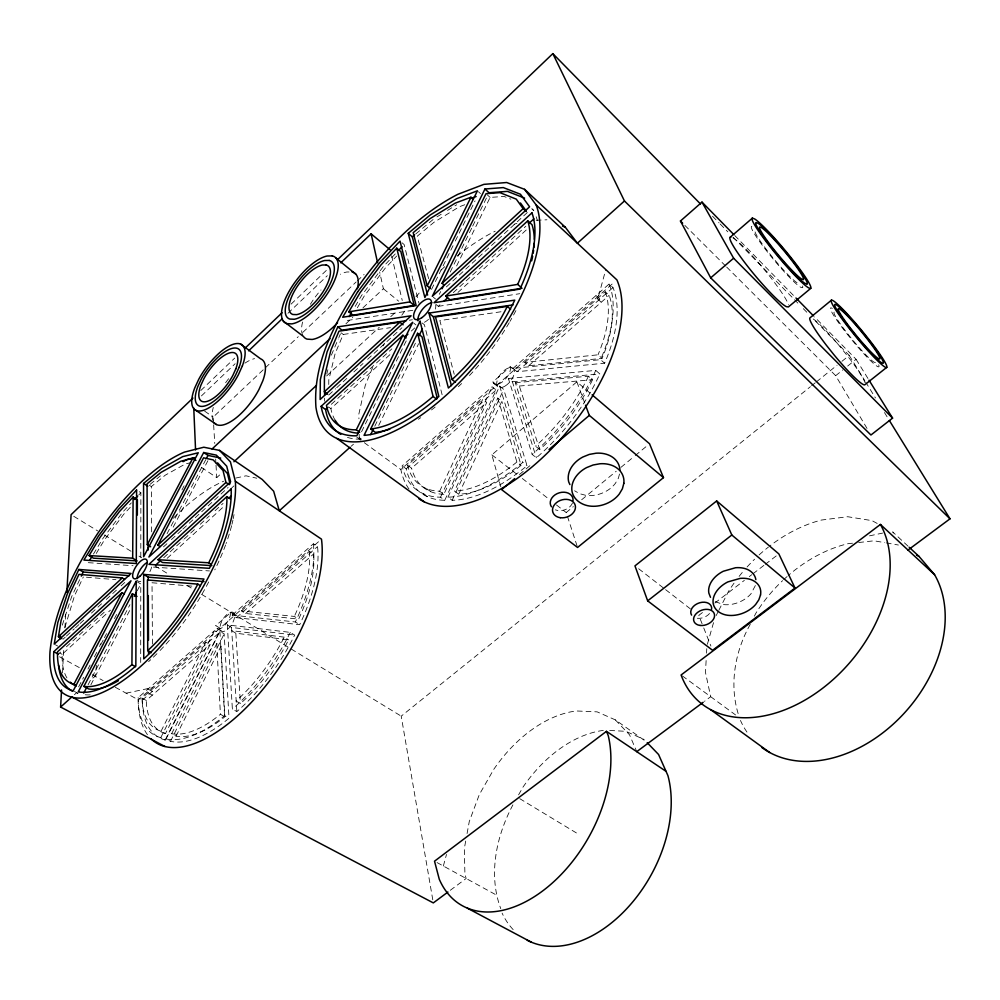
<?xml version="1.0" encoding="UTF-8"?>
<svg xmlns="http://www.w3.org/2000/svg" width="1000" height="1000" viewBox="0 0 1000 1000"><rect width="100%" height="100%" fill="white"/><g stroke="black" fill="none" stroke-linecap="round" stroke-linejoin="round"><path stroke-width="0.75" stroke-dasharray="5 3.75" d="M140.688 662.487L140.775 583.975L137.35 581.925M140.8 557.062L140.863 492.738L138.737 491.375M328.762 384.487L328.787 379.963L335.175 353.45L343.225 334.45L390.475 327.663M324.55 401.2L324.575 398.137M62.475 672.925L63.825 648.1M64.925 627.938L65.775 612.425M706.125 660.575L705.475 672.45L710.7 696.7L704.438 701.363M706.538 653.162L706.775 648.713M96.512 665.4L95.013 676.175L90.425 680.3M64.875 627.45L74.525 595.763L83.35 576.95M465.7 841.05L464.325 848.562L464.913 874.087L466.15 878.487L449.125 891.15M467.075 833.538L469.275 821.513L479.312 794.6L493.762 769.35A118.2 76.9 -60.3 0 1 576.3 710.975L597.112 711.85L615.3 719.862L646.2 741.637M326.8 374.05L327.85 369.688M619.5 474.038L618.4 478.2L615.312 483.438A26.5 20.45 -19.8 0 1 585.612 495.288L579.612 493.688L574.587 490.775M443.35 866.025L446.5 854.45M598.6 295.925L605.775 269.562M707.362 644.275L713.575 622.5M99.612 646.612L100.525 643.675M62.275 625.175L71.625 596.763L80.662 577.525M755.362 585.538L750.975 593.8A24.588 17.363 -22.2 0 1 723.3 604.562L714.7 601.4M372.612 367.525L365.238 385.462L358.85 414.1L358.925 418.762M331.388 355.138L338.263 338.95M338.837 337.612L340.412 333.888M458.713 494.237L501.812 401.312L497.762 398.05L454.5 491.1L458.713 494.237A115.375 59.075 -51.2 0 0 521.1 465.3L501.812 401.312M444.738 500.288L496.15 390.025L492.137 386.775L402.113 465.85A132.325 66.85 -51.2 0 0 440.525 497.2L444.738 500.288A132.05 67.062 -51.2 0 1 406.2 468.85L402.113 465.85M447.938 497.175L499.675 386.112L503.688 389.387L527.05 465.675A132.637 67.625 -51.1 0 1 452.163 500.288L447.938 497.175A132.912 67.412 -51.1 0 0 522.825 462.362L527.05 465.675M452.163 500.288L503.688 389.387M439.663 491.225L482.725 399.225L486.75 402.45L443.862 494.312L439.663 491.225A114.588 57.9 -51.4 0 1 407.512 465.2L482.725 399.225M440.525 497.2L492.137 386.775M378.725 425.412L418.612 343.75M456.625 265.95L490.112 197.413L504.062 196.45L510.887 199.163M347.475 437.413A137.55 62.663 -51.5 0 0 361.425 439.137L362.8 436.337M374.775 426.238L416.938 340.062M439.312 294.325L440.675 291.55M450.213 272.062L472.013 227.525M472.688 226.125L486.987 196.9M361.55 431.775L407.275 338.775M431.525 289.45L454.65 242.413M455.325 241.025L475.05 200.912M176.088 736.125L221 646.137L216.737 643.612L171.65 733.725L176.088 736.125A107.062 49.55 -57.9 0 0 224.875 716.775L221 646.137M165.188 740.025L218.7 633.188L214.488 630.662L138.025 697.825A122.762 56.163 -57.7 0 0 160.763 737.663L165.188 740.025A122.525 56.363 -57.8 0 1 142.3 700.163L138.025 697.825M166.05 738.95L219.938 631.362L224.175 633.888L229.025 718.213A122.987 56.812 -57.8 0 1 170.5 741.325L166.05 738.95A123.238 56.612 -57.7 0 0 224.55 715.7L229.025 718.213M170.5 741.325L224.175 633.888M161.05 731.225L205.85 642.1L210.1 644.6L165.463 733.6L161.05 731.225A106.463 48.587 -57.9 0 1 142 698.112L205.85 642.1M160.763 737.663L214.488 630.662M750.238 624.362C734.7 651.888 728.8 685.775 738.962 716.175M754.388 616.15L755.763 613.413A123.775 89.787 -48.8 0 1 782.6 580.65M716.137 615.612L718.138 611.688M718.8 610.388L728.462 591.462A125.962 89.075 -49.1 0 1 735.362 581.325M90.862 684.812L129.812 610.237M173.188 527.175L207.887 460.737M88.075 684.775L129.938 604.688M137.162 590.875L140.775 583.975M167.062 533.713L205.837 459.538M78.625 686.862L83.637 677.312M87.938 669.112L90.087 665.013M94.388 656.825L97.25 651.363M100.838 644.538L103.7 639.075M104.412 637.712L106.562 633.612M114.45 618.587L116.6 614.487M181.95 489.925L184.1 485.812M512.9 804.875C496.3 836.038 487.987 874.675 500.763 908.65M518.6 794.837L522.938 787.2A116.287 77.7 -60.7 0 1 603.488 730.375M383.062 345.812L384.562 343.225M355.175 306.425L361.725 295.287L383.475 266.413L395.863 253.287M357.35 307.75L364.275 295.975L385.175 268.225L396.675 256.05M93.475 554.038L102.863 538.513L122.85 511.938L131.325 502.9M96.275 553.438L104.5 539.825L123.713 514.288L131.075 506.45M138.75 495L140.863 492.738M200.825 390.513L234.675 358.125M291.087 304.137L327.188 269.587M201.425 395.925L235.138 363.725M287.962 313.275L327.3 275.7M213.562 423.288L213.2 417.075L264.25 368.825M265.387 367.75L298.288 336.662M302.825 332.375L356.138 281.975M357.275 280.912L364.087 274.475M345.938 323.75L352.75 317.387M362.962 307.825L383.387 288.725L379.637 271.95M201.312 467.312L216.762 477.638L221.337 473.4M326.637 375.962L379.288 327.25M390.737 316.65L396.463 311.363M62.987 639.25L65.263 637.163M66.4 636.112L74.375 628.787M75.512 627.737L78.938 624.6M80.075 623.55L84.637 619.362M91.463 613.075L101.725 603.65M106.275 599.462L116.538 590.037M121.088 585.85L125.65 581.663M163.475 546.9L166.887 543.775M171.412 539.6L181.625 530.225M182.763 529.188L194.1 518.763M195.238 517.712L228.125 487.488M328.725 395.05L335.588 388.738M336.725 387.688L349.312 376.125M353.888 371.925L363.025 363.525M367.6 359.312L401.912 327.788M446.375 286.925L527.325 212.537M231.637 488.013L233.938 485.9M58.35 654.2L60.65 652.087M66.413 646.812L86 628.888M87.15 627.825L92.912 622.55M94.075 621.5L105.588 610.95M163.738 557.712L183.125 539.963M184.275 538.925L195.675 528.475M200.238 524.3L209.363 515.95M215.075 510.725L223.05 503.413M331.3 404.312L391.887 348.85M411.325 331.05L414.75 327.912M436.163 304.538L438.325 306.337L440.625 304.225M453.288 292.638L525.812 226.25M66.95 677.913A110.337 45.25 -57.4 0 1 62.15 654.325L110.5 610.112M167.15 558.325L224.5 505.887M335.225 420.363A119.113 54.275 -51.7 0 1 330.863 408.638L391.3 353.375M457.962 292.438L527.45 228.888M74.375 694.7L76.675 692.65M351.15 446.275L353.475 444.2M220.012 628.188L215.8 625.662L230.45 612.775L234.65 615.337M496.925 385.15L492.938 381.9L510.225 366.688L514.2 370M232.213 615.1L313.375 543.8L317.525 546.575A122.863 56.9 -57.5 0 1 299.688 624.688L236.425 617.663L232.213 615.1L295.35 621.975L299.688 624.688M513.062 368.387L609.125 284.012L613.013 287.587A132.762 67.6 -50.8 0 1 604.6 363.2L517.05 371.7L513.062 368.387L600.55 359.65L604.6 363.2M147.45 734.675A138.825 64 -57.6 0 1 138.35 699.862L320.3 540.175M409.025 489.087A149.825 76.075 -51 0 1 400.838 469.475L614.6 281.875M241.412 610.913L309.4 551.275L313.575 554.038A106.838 49.7 -57.4 0 1 298.637 619.125L245.625 613.5L241.412 610.913L294.325 616.425L298.637 619.125M524.712 362.4L605.237 291.762L609.138 295.338A115.575 59.025 -50.6 0 1 602.038 358.363L528.7 365.737L524.712 362.4L598 354.812L602.038 358.363M142.3 700.163L218.7 633.188M236.425 617.663L317.525 546.575M406.2 468.85L496.15 390.025M517.05 371.7L613.013 287.587M142 698.112L146.275 700.462L210.1 644.6M245.625 613.5L313.575 554.038M407.512 465.2L411.613 468.225L486.75 402.45M528.7 365.737L609.138 295.338M500.812 486.737L491.863 454.85L576.862 381.838L590.938 393.825M519.4 474.588L530.062 465.562M415.775 233.95L434.312 218.512M577.087 546.013L566.2 512.525L573.337 506.625M581.675 499.75L616.213 471.262M620.975 467.337L634.075 456.525M635.262 455.55L647.175 445.725M150.113 484.312L160.413 475.863M151.662 531.838L151.337 486.587L165.263 475.175L185.263 464.012L191.025 462.612M432.788 899.837L401.213 716.15L810.387 386.712M811.6 385.737L815.238 382.8M816.45 381.825L837.087 365.213M841.95 361.3L849.237 355.425L813.138 318.688M867.013 428.413L835.675 375.675L842.875 369.9M847.675 366.05L856.075 359.3L814.55 316.938M702.463 612.55L698.775 615.388L703.188 626.562M714.788 603.088L744.35 580.388M749.287 576.613L751.75 574.712M752.975 573.775L764.062 565.262M765.3 564.312L777.613 554.862M436.95 216.887L442.212 213.663M447.488 210.425L456.7 204.762M464.8 204.725L459.288 206.788L434.025 222.262L417.262 236.188L428.75 279.1M514.075 224.262L516.875 223.287M235.863 478.05L245.987 475.812L256.75 478.212M126.137 693.188L152.25 687.663M869.5 535.862L882.588 533.088M412.8 310.3L346.875 320.538L344.787 318.888M438.325 306.337L519.763 293.688M409.312 320.213L412.375 319.762M501.025 311.762L439.85 320.562L454.225 374.25M852.5 543.212L847.875 543.725A123.775 89.787 -48.8 0 0 788.238 575.538M858.675 542.525L874.075 540.8L884.712 542.65M508.375 378.488L595.763 370.387L599.837 373.925A132.938 67.85 -50.9 0 1 536.375 457.775L532.163 454.438L508.375 378.488L512.388 381.775L536.375 457.775M512.388 381.775L599.837 373.925M515.312 382.713L588.425 376.213L592.513 379.725A115.887 59.475 -50.9 0 1 539.688 449.525L535.487 446.175L515.312 382.713L519.338 386.037L539.688 449.525M519.338 386.037L592.513 379.725M536.175 220.287L546.95 219.775M349.012 271.975L346.788 271.988A40.875 16.9 -52.3 0 0 340.387 274.262M609.675 730.45L625.8 731.325L644.137 739.5M88.263 562.663L133.062 565.725M153.475 567.112L209.45 570.938M86.45 577.212L115.925 579.7M191.838 586.125L152.025 582.75L152.463 644.15M278.475 663.325A123.138 57.038 -57.7 0 1 236.85 711.587L232.375 709.062L227.312 624.9L290.3 632.388L294.65 635.075A123.138 57.038 -57.7 0 1 279.312 662.05M227.312 624.9L231.537 627.45L294.65 635.075M284.225 637.163L231.575 630.638L235.825 633.2L288.587 639.837A107.312 49.95 -57.7 0 1 240.45 703.55L236 701A107.525 49.775 -57.7 0 0 284.225 637.163L288.587 639.837M886.225 542.913L898.388 545.025M751.875 226.412L751.663 226.337A39.888 4.225 50.2 0 0 769.837 254.95A39.888 4.225 50.2 0 0 800.85 287.337L802.575 287.7A39.888 4.225 50.2 0 0 802.562 285.975M74.412 691.438L77.987 693.35A127.238 52.3 -57.3 0 1 75.213 692.5M877.188 523.45L872.025 520.638L847.725 516.725L821.45 520.05A125.962 89.075 -49.1 0 0 769.65 546.1M437.05 862.575L496.763 895.238M59.55 656.787L80.013 667.975M92.287 674.688L103.138 680.612M115.312 687.275L138.35 699.862M59.85 653.062L62.15 654.325M55.362 644.762L57.65 646.025M148.025 692.825L152.3 695.188M148.012 689.05L152.275 691.413M171.65 733.725A107.275 49.375 -57.9 0 0 220.413 714.275L224.875 716.775M216.975 628.475L221.2 631.013M519.725 798.65L579.4 834.75M73.75 516.3L97.713 530.925M104.362 534.987L130.988 551.237M138.975 556.112L141.637 557.737M154.95 565.862L169.6 574.8M186.9 585.363L192.225 588.612M201.537 594.3L401.213 716.15M149.2 485.213L151.337 486.587M204.613 411.112L213.2 417.075M423.3 493.7L427.488 496.75M359.125 437.45L361.425 439.137M356.8 437.175L363.05 441.763M364.312 442.688L400.838 469.475M682.325 675.9L735.575 714.95M426.613 488.638L430.788 491.7M328.65 407L330.863 408.638M491.863 454.85L517.45 474.7M522.325 478.488L549.138 499.288M556.45 504.963L566.2 512.525M638.65 568.737L664.412 588.725M665.638 589.675L692.638 610.625M341.112 332.812L343.225 334.45M497.762 398.05L516.888 462L521.1 465.3M413.787 323.175L415.95 324.938M422.238 323L424.425 324.775L442.325 395.575M493.738 383.35L497.738 386.6M383.387 288.725L398.638 301.175M433.363 297.213L435.513 299M402.088 242.812L404.125 244.537L418.938 303.1M597.337 298.688L601.25 302.238M478.438 191.725L480.475 193.575M487.025 194.613L490.112 197.413M596.013 295.525L599.925 299.075M531.688 208.738L533.8 210.688L531.337 207.312M908.088 546.237L892.663 531.888L895.413 535.138M684.862 225.4L725.588 265.988M726.688 267.087L835.675 375.675M734.762 235.55L794.875 296.875M712.513 216.225L719.075 222.913M720.175 224.025L727.825 231.825M733.3 237.387L793.45 298.637M794.55 299.75L797.825 303.087M803.3 308.663L807.675 313.113M615.3 719.862L629.525 734.8L636.75 751.675M856.075 359.3L868.238 378.913M849.237 355.425L864.8 380.675M865.625 382L875.45 397.938M884.463 412.55L888.562 419.2M703.75 627.95L710.925 646.112M576.862 381.838L584.975 403.725M499.675 386.112L522.825 462.362M391.6 255.775L402.262 300.525M235.825 633.2L240.45 703.55M231.537 627.45L236.85 711.587M213.65 424.837L214.75 443.475M215.662 459L215.938 463.663M216.025 465.213L216.762 477.638M219.938 631.362L224.55 715.7M216.737 643.612L220.413 714.275M359.188 434.325L359.275 439M739.112 576.388A125.962 89.075 -49.1 0 1 744.038 570.413M747.087 566.962A125.962 89.075 -49.1 0 1 754.575 559.2M759.087 554.95A125.962 89.075 -49.1 0 1 768.462 547.038M746.963 732.087A123.775 89.787 -48.8 0 1 740.462 720.438M783.713 579.612A123.775 89.787 -48.8 0 1 787.1 576.538M513.175 929.625A116.287 77.7 -60.7 0 1 502.088 913.112M173.325 518.225A141.588 61.688 -57.3 0 1 223.688 481.213M401.8 315.2A153.062 73.587 -51.1 0 1 406.375 308.975M415.975 296.863A153.062 73.587 -51.1 0 1 420.938 291.05M441.087 270.087A153.062 73.587 -51.1 0 1 445.55 265.963M457.275 255.925A153.062 73.587 -51.1 0 1 495.2 231.175M732.862 237.812A45.438 5.425 50.1 0 1 764.188 269.475A45.438 5.425 50.1 0 1 788.487 304.85M813.238 318.988A43.275 4.925 50.6 0 1 841.225 348.1L848.05 356.637A43.275 4.925 50.6 0 1 864.887 382.45M572.475 503.013A11.662 8.938 -18.1 0 1 555.375 509.837M709.55 613.513A10.812 7.6 -20.9 0 1 697.325 618.275M536.175 216.762A138.325 63.188 -51.1 0 1 537.4 220.675M515.9 310.613A138.512 63.438 -51.2 0 1 510.025 321.35M509.237 322.688A138.512 63.438 -51.2 0 1 468 377.1M461.613 383.562A138.512 63.438 -51.2 0 1 458.375 386.675M435.112 407.1A138.188 63.212 -51.4 0 1 431.5 409.938M420.712 417.7A138.188 63.212 -51.4 0 1 418.35 419.263M435.625 304.788A12.45 5.65 -51.3 0 1 435.3 309.1M428.488 319.375A12.45 5.65 -51.3 0 1 423.85 322.537M151.588 567.038A11.387 4.688 -57.1 0 1 149.7 572.05M140.812 581.35A11.387 4.688 -57.1 0 1 137.4 580.037M234.013 514.562A127.6 52.825 -57 0 1 233.238 518.625M232.95 520.013A127.6 52.825 -57 0 1 231.975 524.25M231.612 525.688A127.6 52.825 -57 0 1 226.088 543.55M225.6 544.9A127.6 52.825 -57 0 1 214.812 569.862M208.675 581.95A127.888 52.962 -57.2 0 1 171.262 638.1M169.338 640.35A127.888 52.962 -57.2 0 1 157.988 652.65M156.938 653.713A127.888 52.962 -57.2 0 1 151.713 658.775M150.675 659.737A127.888 52.962 -57.2 0 1 148.6 661.637M90.213 694.875A127.737 52.737 -57.3 0 1 83.012 694.438M165.463 733.6A106.25 48.762 -57.9 0 1 146.275 700.462M230.45 612.775A11.1 5.075 -57.6 0 1 223.55 626.575A11.1 5.075 -57.6 0 1 215.8 625.662M313.375 543.8A123.1 56.7 -57.5 0 1 295.35 621.975M309.4 551.275A107.05 49.525 -57.4 0 1 294.325 616.425M290.3 632.388A123.375 56.837 -57.6 0 1 232.375 709.062M443.862 494.312A114.35 58.087 -51.4 0 1 411.613 468.225M516.888 462A115.612 58.888 -51.3 0 1 454.5 491.1M588.425 376.213A116.125 59.288 -50.9 0 1 535.487 446.175M595.763 370.387A133.212 67.638 -50.9 0 1 532.163 454.438M609.125 284.012A133.038 67.387 -50.8 0 1 600.55 359.65M605.237 291.762A115.825 58.837 -50.6 0 1 598 354.812M510.225 366.688A11.975 6.037 -51 0 1 503.612 380.9A11.975 6.037 -51 0 1 492.938 381.9M755.1 231.95A34.137 3.613 50.2 0 0 773.725 258.7A34.137 3.613 50.2 0 0 797.412 282.938L798.9 283.275A34.137 3.613 50.2 0 0 798.913 281.825M878.688 364.8A37.987 3.825 50.6 0 1 851.725 339.738L845.45 331.9A37.987 3.825 50.6 0 1 832.337 308.463M875.4 362.35A32.513 3.275 50.6 0 1 852.175 339.375L846.812 332.675A32.513 3.275 50.6 0 1 835.55 312.587M212.925 420.45A39.725 15.987 -54.1 0 1 213.287 407.4M225.625 382.7A39.725 15.987 -54.1 0 1 229.163 378.062M244.913 363.162A39.725 15.987 -54.1 0 1 254.562 358.625M302.887 335.513A40.875 16.9 -52.3 0 1 302.675 321.675M310.413 304.25A40.875 16.9 -52.3 0 1 321 289.95M227.825 629.087A11.075 5.1 -57.6 0 0 233.438 612.562A11.075 5.1 -57.6 0 0 220.763 623.75A11.075 5.1 -57.6 0 0 227.825 629.087M505.375 385.887A11.95 6.05 -51 0 0 513.362 368.562A11.95 6.05 -51 0 0 498 378.375A11.95 6.05 -51 0 0 505.375 385.887"/><path stroke-width="1.5" d="M137.325 515.025L137.387 499.725L133.112 497.013L119.412 511.613L100.175 537.188L89.062 555.562L93.425 558.162L137.162 560.913M135.55 666.7L131.925 664.663L132.425 593.7L137.025 596.425M136.037 560.237L132.675 558.188L133.112 497.013M327.625 394.225L324.338 391.788L324.438 376.712L330.9 350.188L339 331.163L399.875 322.2L403.113 324.812M324.6 395.062L324.613 391.987M447.9 892.05L433.312 902.9L60.613 707.05L61.55 689.987M66.862 592.25L71.087 514.675L192.938 398.075M60.025 639.012L60.525 635.938M61.85 638.625L58.425 636.725L61.087 620.487L70.1 593.212L78.963 574.362L122.275 577.925L124.525 579.275M337.788 326.875L327.113 351.875L320.337 379.538L320.138 399.487L411.112 315.788L337.788 326.875L342 330.163L406.262 320.675M81.3 576.15L83.238 572.025L129.425 575.675M78.863 569.45L67.2 594.212L57.775 622.663L54.225 644.137L131.062 573.45L78.863 569.45L83.238 572.025M484.95 189L432.287 296.312L529.587 206.8L520.438 194.237L503.312 187.587L484.95 189L489.038 192.725L507.425 191.375L524.6 198.088M389.837 429.15A120.213 55.237 -51.5 0 1 375.337 432.337L370.75 428.925L417.612 333.275L422 336.825L437.3 398.525M444.225 285.125L442.088 283.312L486 193.675L499.95 192.662L516.275 199.137L523.125 208.663L526.275 211.562M370.688 434.588L373.413 429.025M418.975 335.887L422.375 328.938M442.038 288.762L444.087 284.587M359.725 432.325L356.3 429.812L402.9 335.275L406.175 337.9M430.45 288.562L427.25 285.887L470.962 197.225L473.013 199.075M203.688 452.5L148.887 557.038L230.625 481.85L226.725 466.213L216.363 455.138L203.688 452.5L208 455.412L220.712 458.088M98.737 688.625A111.213 46.013 -57.4 0 1 88.688 688.962L83.9 686.375L132.425 593.7M160.1 546.55L157.85 545.15L203.562 457.825L213.175 459.888L223.038 470.575L225.938 482.425L229.288 484.663M83.737 693.05L86.625 687.537M134.275 596.4L136.438 592.263M206.562 458.162L208 455.412M76.25 685.588L73.875 684.3L122.05 592.688L124.338 594.025M150.662 546.75L147.3 544.675L192.738 458.288L195.963 460.45M349.15 316.675L351.425 312.812M348.812 311.837L360.112 292.625L381.062 264.825L396.763 248.175L400.863 251.625L414.212 305.413L353.013 315.163L348.812 311.837L409.925 301.9L414.212 305.413M89.75 560.2L91.988 556.5M134.512 499.513L137.688 496.125M398.963 250.012L402.062 246.725M244.825 348.4L282.062 312.775M337.337 259.862L552.825 53.637L700.487 203.975M248.625 350.838L282.337 318.637M340.775 262.825L371.125 233.837L390.175 249.812M212.05 449.012L330.05 338.612M233.925 461.75L316.337 385.5M58.425 636.725L122.275 577.925M157.85 545.15L225.938 482.425M324.338 391.788L399.875 322.2M442.088 283.312L523.125 208.663M53.762 651.688L131 580.8L73.213 690.8A127.5 52.062 -57.2 0 1 53.762 651.688L58.35 654.2M321.163 406.3L412.7 322.3L356.838 435.775A137.863 62.4 -51.5 0 1 321.163 406.3L325.588 409.55A137.55 62.663 -51.5 0 0 340.763 434.4M122.05 592.688L57.55 651.8A110.562 45.038 -57.4 0 0 73.875 684.3M211.863 565.625L162.562 562.513L158.012 559.725L226.875 496.613L230.25 498.85M402.9 335.275L326.438 405.363A119.375 54.05 -51.7 0 0 356.3 429.812M522.087 288.25L449.988 299.725L445.662 296.1L527.762 220.837L532.013 224.725A120.438 55.188 -50.9 0 1 534.275 239.312M155.75 565.025L160.312 560.85M228.762 498.188L231.038 496.1M325.588 409.55L327.875 407.463M404.462 337.337L407.9 334.2M444.087 301.062L447.537 297.9M529.263 223.088L533.875 218.863M60.613 707.05L72.088 696.762M350 447.312L279.288 510.788L273.65 491.213L262.188 479.438L219.55 450.387L203.812 447.225L184.425 452.113A144.462 59.138 -57.1 0 0 96.925 534.6C74 570.025 54.475 609.075 50 651.575A144.462 59.138 -57.1 0 0 142.713 664.562A144.462 59.138 -57.1 0 0 235.35 481.262L230.413 461.85L219.55 450.387M552.825 53.637L624.45 200.975L577.388 243.212L565.312 227.225L524.612 189.35L506.688 182.512L483.9 184.363L457.962 194.262A156.438 70.8 -51.3 0 0 355.05 291.275C333.288 325.938 312.925 365.062 315.938 407.212A156.438 70.8 -51.3 0 0 448.537 393.088A156.438 70.8 -51.3 0 0 536.112 204.913L524.612 189.35M869.05 380.213L892.575 418.125L870.938 435L710.688 277.85L680.45 221.012L701.988 202.113L733.675 234.438M730.425 237.062L752.412 218.1L754.712 218.988A45.7 4.675 50.2 0 1 789.538 255.775A45.7 4.675 50.2 0 1 810.725 288.387L788.4 306.938L786.338 306.663A45.438 5.425 50.1 0 1 750.625 270.075A45.438 5.425 50.1 0 1 730.425 237.062L730.8 237.175M710.688 277.85L733.612 258.225L701.988 202.113M514.663 478.6L501.625 489.637L577.562 547.463L663.475 477.65L649.55 443.762L592.112 394.825M549.025 449.513L589.312 415.4L585.525 405.188M408.225 233.35L430.25 214.963L456.587 198.7L477.425 190.8L424.888 297.525L408.225 233.35L412.3 236.838L427.612 295.113M412.3 236.838L414.613 234.913M143.562 483.438L161.875 468.375L182.7 456.625L198.263 452.762L143.637 556.737L143.562 483.438L147.825 486.188M831.45 300.175L810.075 317.762A43.275 4.925 50.6 0 0 826.488 345.4L833.637 354.375A43.275 4.925 50.6 0 0 865.025 384.613L886.737 367.362M716.675 500.938L634.963 565.875L647.663 600.85L712.588 650.3L795 588.038L778.85 553.913L716.675 500.938L731.825 535.013L795 588.038M647.663 600.85L731.825 535.013M606.475 731.338L434.525 861.2L439.275 879.25A120.175 76.013 -59.9 0 0 549.562 885.425A120.175 76.013 -59.9 0 0 608.237 735.612L606.475 731.338L666.025 771.338M880.425 524.45L681.087 674.987A128.225 88.25 -49.3 0 0 821.725 688.95A128.225 88.25 -49.3 0 0 880.425 524.45L934.6 574.725A123.775 89.787 -48.8 0 1 899.075 718.562A123.775 89.787 -48.8 0 1 761.688 747.387M636.75 751.675L703.175 702.3M908 550.05L950 518.825L889.375 420.525M183.062 461.675L186.975 459.475L194.575 457.612M470.962 197.225L455.213 203.15L429.95 218.713L413.175 232.688L427.25 285.887M470.812 198.512L476.163 196.513M192.738 458.288L180.975 461.163L161 472.388L147.062 483.837L147.3 544.675M445.662 296.1L517.675 284.387L520.988 287.288M428.925 313.1L514.75 300.138A138.825 63.175 -51.3 0 1 448.387 388.025L428.925 313.1L433.275 316.675L451.413 385.662M433.275 316.675L513.062 304.9M510.625 309.262L507.287 306.388L435.487 316.962L452.05 379.538L455.475 382.287M89.062 555.562L132.675 558.188M158.012 559.725L208.725 562.788L211.062 564.25M143.663 574.412L203.962 579.038A128.15 52.725 -57.1 0 1 143.75 658.888L143.663 574.412L148.225 577.163L204.025 581.587M200.188 585.575L197.825 584.125L147.438 579.987L147.713 650.612L151.325 652.675M810.725 288.387L808.8 287.975A45.7 4.675 50.2 0 1 773.337 250.787A45.7 4.675 50.2 0 1 752.412 218.1M562.487 226.088L565.312 227.225M467.375 908.162L531.225 942.125M72.562 697.337L164.913 746.513M916.513 555.05L919.1 556.487L934.6 574.725M235.35 481.262L321.475 539.138A138.825 64 -57.6 0 1 260.287 692.438A138.825 64 -57.6 0 1 151.337 739.1M195.763 410.262L216.363 424.525M336.775 438.387L424.175 501.8M710.55 709.6L769.65 752.487M240.5 344L260.587 358.812A39.725 15.987 -54.1 0 1 262.85 380.737L258.988 389.462A39.725 15.987 -54.1 0 1 214.2 422.75M283.263 321.062L303.488 336.5A40.875 16.9 -52.3 0 0 307.038 339.125L312.162 339.462A40.875 16.9 -52.3 0 0 337.537 322.762M417.612 333.275L433.088 396.438L436.525 399.125M336.037 258.1L355.887 274.237M589.312 415.4L663.475 477.65M536.112 204.913L616.888 279.875A149.825 76.075 -51 0 1 559.425 440.475A149.825 76.075 -51 0 1 418.812 498.713M909.188 547.263L919.1 556.487M624.45 200.975L950 518.825M680.45 221.012L682.663 223.212M733.612 258.225L892.575 418.125M795.962 297.987L813.45 315.825M647.225 742.712L658.575 754.5L667.913 775.588A116.287 77.7 -60.7 0 1 631.538 903.312A116.287 77.7 -60.7 0 1 527.225 940.263M217.537 462.825L227.45 473.55L230.025 483.925M520.45 202.975L526.087 210.8M569.9 484.588L568.7 481.875A26.5 20.45 -19.8 0 1 582.825 457.025L589.312 454.412L596.125 453.2A26.5 20.45 -19.8 0 1 619.925 469.95M710.5 597.325L708.85 593.112A24.588 17.363 -22.2 0 1 723.263 571.263L735.55 567.737A24.588 17.363 -22.2 0 1 755.85 579.637M396.763 248.175L409.925 301.9M371.125 233.837L377.6 262.8M193.762 408.088L195.562 449.925M148.075 543.888L148.1 550.125M148.225 577.163L148.238 580.237M148.3 595.6L148.5 640.138M148.55 650.888L148.562 653.95M551.45 506.812A11.662 8.938 -18.1 0 1 559.412 492.775A11.662 8.938 -18.1 0 1 573.062 500.613M691.6 615.112A10.812 7.6 -20.9 0 1 699.737 602.75A10.812 7.6 -20.9 0 1 711.587 609.388M527.762 220.837A120.712 54.962 -51 0 1 517.675 284.387M507.287 306.388A121.037 55.4 -51.2 0 1 452.05 379.538M433.088 396.438A120.487 55.012 -51.5 0 1 370.75 428.925M534.212 243.25A120.438 55.188 -50.9 0 1 533.938 247.4M533.612 250.275A120.438 55.188 -50.9 0 1 533.175 253.225M532.65 256.25A120.438 55.188 -50.9 0 1 531.65 260.875M357.837 433.113A119.113 54.275 -51.7 0 1 335.225 420.363M197.825 584.125A111.7 46.188 -57.2 0 1 147.713 650.612M226.875 496.613A111.2 45.95 -56.9 0 1 208.725 562.788M131.925 664.663A111.438 45.8 -57.4 0 1 83.9 686.375M418.05 320.9A12.45 5.65 -51.3 0 1 421.938 309.988A12.45 5.65 -51.3 0 1 431.838 302.613M137.162 578.375A11.387 4.688 -57.1 0 1 146.363 562.95M118.413 680.7A111.213 46.013 -57.4 0 1 100.3 688.3M72.613 691.325A127.238 52.3 -57.3 0 1 58.55 665.1M75.987 685.95A110.337 45.25 -57.4 0 1 70.312 682.163M352.075 271.962A40.875 16.9 -52.3 0 1 357.362 288.762M136.2 581.25L135.838 665.925A128 52.5 -57.2 0 1 78.225 691.862L136.2 581.25M136.6 490.012L136.287 563.513L83.9 560.075L98.55 535.887L118.575 509.263L136.6 490.012M623.85 483.275L622.375 488.812L619.25 494.062A26.725 20.5 -19.8 0 1 589.3 506C581.775 504.875 574.4 500.213 572.275 492.562A26.725 20.5 -19.8 0 1 586.562 467.612L593.112 465L599.987 463.762A26.725 20.5 -19.8 0 1 623.85 483.275M760.512 594.987L758.825 599.825L755.662 604.462A24.775 17.387 -22.1 0 1 727.763 615.288C721.3 614.5 714.688 610.6 713.25 603.837A24.775 17.387 -22.1 0 1 727.812 581.925L740.2 578.375A24.775 17.387 -22.1 0 1 760.512 594.987M235.8 368.9L232.913 375.288A29.312 11.425 -54.1 0 1 207.25 401.35A29.312 11.425 -54.1 0 1 200.987 385.012L203.85 378.775A29.312 11.425 -54.1 0 1 229.312 353A29.312 11.425 -54.1 0 1 235.8 368.9M239.088 367.375L235.662 374.95A34.712 13.525 -54.1 0 1 205.263 405.838A34.712 13.525 -54.1 0 1 197.862 386.45L201.262 379.087A34.712 13.525 -54.1 0 1 231.388 348.6A34.712 13.525 -54.1 0 1 239.088 367.375M242.387 365.85L238.438 374.625A40.1 15.625 -54.1 0 1 203.287 410.35A40.1 15.625 -54.1 0 1 194.762 387.887L198.688 379.387A40.1 15.625 -54.1 0 1 233.463 344.212A40.1 15.625 -54.1 0 1 242.387 365.85M420.062 321.225L364.05 435.363A138.5 62.95 -51.4 0 0 438.862 396.488L420.062 321.225M357.575 291.95L342.688 317.238L416.15 305.575L400.037 241.088L379.375 263.012L357.575 291.95M231.112 488.925L148.925 564.35L209.412 568.325A127.863 52.587 -57 0 0 231.112 488.925M531.95 212.862L434 302.738L519.963 289.1A138.625 62.925 -51.1 0 0 531.95 212.862M332.287 255.9L327.05 256.012A41.262 16.513 -52.4 0 0 290.125 289.55A41.262 16.513 -52.4 0 0 286.725 323.625L291.788 323.888A41.262 16.513 -52.4 0 0 329.637 290.138A41.262 16.513 -52.4 0 0 332.287 255.9M329.237 260.438L324.725 260.5A35.712 14.287 -52.4 0 0 292.7 289.55A35.712 14.287 -52.4 0 0 289.8 319.05L294.2 319.262A35.712 14.287 -52.4 0 0 326.9 290.05A35.712 14.287 -52.4 0 0 329.237 260.438M326.188 264.975L322.375 265.012A30.162 12.075 -52.4 0 0 295.287 289.562A30.162 12.075 -52.4 0 0 292.875 314.488L296.6 314.637A30.162 12.075 -52.4 0 0 324.175 289.975A30.162 12.075 -52.4 0 0 326.188 264.975M807.05 283.962L805.35 283.575A39.938 4.088 50.2 0 1 774.388 251.1A39.938 4.088 50.2 0 1 756.087 222.525L758.075 223.275A39.938 4.088 50.2 0 1 788.55 255.463A39.938 4.088 50.2 0 1 807.05 283.962M803.375 279.538L801.9 279.188A34.175 3.5 50.2 0 1 775.438 251.4A34.175 3.5 50.2 0 1 759.762 226.962L761.45 227.575A34.175 3.5 50.2 0 1 787.562 255.138A34.175 3.5 50.2 0 1 803.375 279.538M869.125 339.675L862.25 331.1A43.525 4.237 50.5 0 0 832.038 300.175A43.525 4.237 50.5 0 0 848.5 327.512L855.725 336.525A43.525 4.237 50.5 0 0 886.025 367.512A43.525 4.237 50.5 0 0 869.125 339.675M867.887 338.938L861.85 331.425A38.038 3.713 50.5 0 0 835.45 304.4A38.038 3.713 50.5 0 0 849.862 328.312L856.15 336.163A38.038 3.713 50.5 0 0 882.625 363.25A38.038 3.713 50.5 0 0 867.887 338.938M866.637 338.2L861.462 331.75A32.55 3.175 50.5 0 0 838.863 308.612A32.55 3.175 50.5 0 0 851.213 329.113L856.575 335.812A32.55 3.175 50.5 0 0 879.237 358.975A32.55 3.175 50.5 0 0 866.637 338.2M560.25 517.7A11.725 8.95 -18 0 0 575.262 505.4A11.725 8.95 -18 0 0 556.45 502.663A11.725 8.95 -18 0 0 560.25 517.7M700.088 625.438A10.862 7.612 -20.9 0 0 714.475 614.487A10.862 7.612 -20.9 0 0 697.625 612.388A10.862 7.612 -20.9 0 0 700.088 625.438M421.887 317.625A12.475 5.625 -51.3 0 0 430.575 299.812A12.475 5.625 -51.3 0 0 415.1 310.538A12.475 5.625 -51.3 0 0 421.887 317.625M139.987 576.175A11.413 4.662 -57.1 0 0 146.3 559.462A11.413 4.662 -57.1 0 0 133.588 571.213A11.413 4.662 -57.1 0 0 139.987 576.175"/></g></svg>
